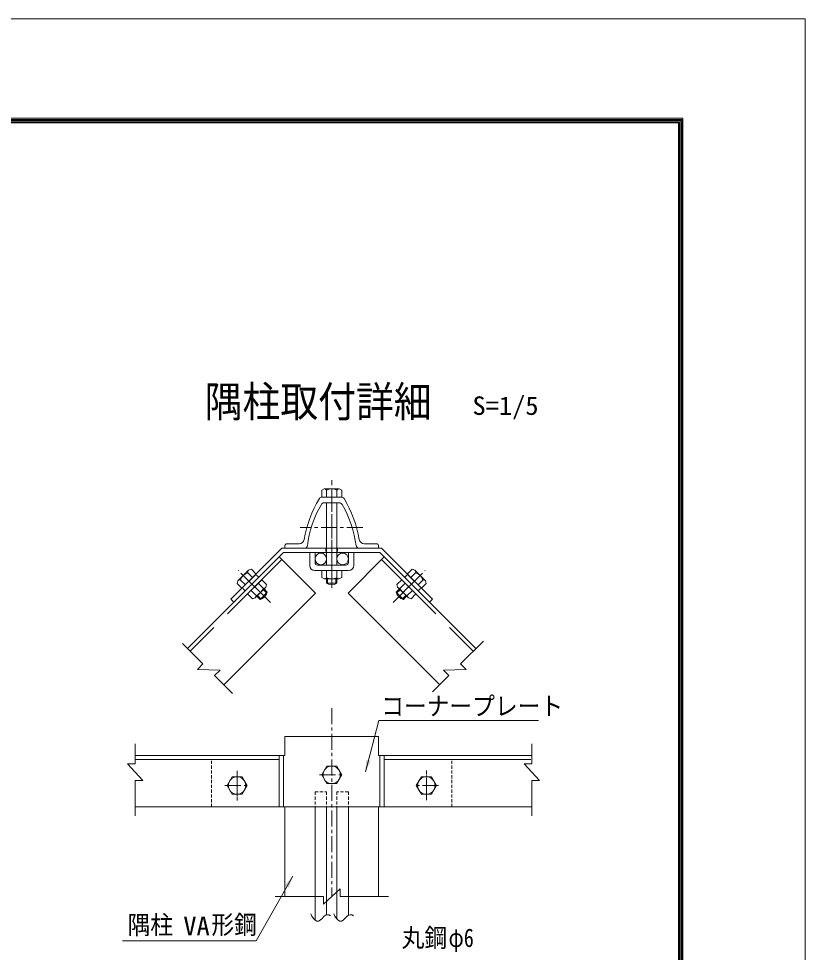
# Model space of a CAD drawing. Units: millimetres, scale not verified, with parts at other scales. Extents: x -4455 to 4455, y -3150 to 3150.
# Drawn here: x 2614 to 4455, y 964 to 3150 of the extents above; entities that cross this region are included whole.
import ezdxf
from ezdxf.enums import TextEntityAlignment as Align

# ---------------------------------------------------------------- set-up
doc = ezdxf.new("R2010")
doc.units = ezdxf.units.MM
doc.header["$LTSCALE"] = 30
for name, pattern in [('DASHED', [7.5, 6, -1.5]), ('USER1', [2, 1.25, -0.25, 0.25, -0.25]), ('USER2', [0.375, 0.25, -0.125])]:
    doc.linetypes.add(name, pattern=pattern)
doc.layers.add('0-0_7詳細', color=7, linetype='Continuous', lineweight=18)
doc.layers.add('0-E_D-TTL', color=7, linetype='Continuous', lineweight=9)
doc.styles.add('ＭＳ ゴシック', font='')
doc.styles.get('ＭＳ ゴシック').set_extended_font_data('MS Gothic')

msp = doc.modelspace()

# ---------------------------------------------------------------- linework, layer by layer
at = {"layer": '0-0_7詳細', "color": 1, "linetype": 'USER1'}
for p, q in [((3346.75, 1817.38), (3346.75, 2069.16)), ((3346.75, 2047.85), (3346.75, 1889.27)), ((3346.75, 2032.64), (3346.75, 1901.01)), ((3346.75, 1985.65), (3346.75, 1838.34)), ((3346.75, 1970.57), (3346.75, 1838.34)), ((3419.29, 1958.78), (3272.57, 1958.78)), ((3346.75, 1881.5), (3346.75, 1847.12)), ((3203.31, 1782.67), (3128.33, 1857.66)), ((3177.73, 1808.26), (3136.56, 1849.43)), ((3490.18, 1782.67), (3565.16, 1857.66)), ((3515.76, 1808.26), (3556.94, 1849.43)), ((3515.76, 1808.26), (3556.94, 1849.43)), ((3346.75, 1535.48), (3346.75, 1094.55)), ((3125.27, 1388.4), (3125.27, 1319.01)), ((3125.27, 1378.17), (3125.27, 1330.34)), ((3318.19, 1379.22), (3375.31, 1379.22)), ((3568.22, 1320.02), (3568.22, 1389.41)), ((3568.22, 1330.25), (3568.22, 1378.08)), ((3096.71, 1354.21), (3153.83, 1354.21)), ((3596.78, 1354.21), (3539.66, 1354.21))]:
    msp.add_line(p, q, dxfattribs=at)
at = {"layer": '0-0_7詳細', "lineweight": 9}
for p, q in [((3329.11, 2049.03), (3323.23, 2045.64)), ((3323.23, 2045.64), (3323.23, 2029.83)), ((3329.11, 2049.03), (3364.39, 2049.03)), ((3334.75, 2045.64), (3334.75, 2029.83)), ((3358.75, 2045.64), (3358.75, 2029.83)), ((3364.39, 2049.03), (3370.27, 2045.64)), ((3370.27, 2045.64), (3370.27, 2029.83)), ((3323.23, 2029.83), (3370.27, 2029.83)), ((3346.75, 2029.83), (3324.25, 2029.83)), ((3346.75, 2016.33), (3328.95, 2016.33)), ((3334.75, 2016.33), (3334.75, 1870.23)), ((3346.75, 2029.83), (3369.24, 2029.83)), ((3346.75, 2016.33), (3364.54, 2016.33)), ((3358.75, 2016.33), (3358.75, 1870.23)), ((3230.27, 1909.83), (3110.79, 1790.35)), ((3463.22, 1909.83), (3230.27, 1909.83)), ((3237.25, 1915.83), (3237.25, 1909.83)), ((3282.48, 1909.83), (3237.25, 1909.83)), ((3270.48, 1920.33), (3241.75, 1920.33)), ((3411.01, 1909.83), (3456.25, 1909.83)), ((3423.02, 1920.33), (3451.75, 1920.33)), ((3456.25, 1915.83), (3456.25, 1909.83)), ((3463.22, 1909.83), (3582.71, 1790.35)), ((3234.25, 1900.23), (3009.13, 1675.11)), ((3234.25, 1900.23), (3117.57, 1783.56)), ((3308.49, 1804.77), (3223.64, 1889.63)), ((3459.25, 1900.23), (3234.25, 1900.23)), ((3385, 1804.77), (3469.85, 1889.63)), ((3459.25, 1900.23), (3684.37, 1675.11)), ((3459.25, 1900.23), (3575.92, 1783.56)), ((3152.11, 1858.83), (3127.16, 1833.88)), ((3152.11, 1858.83), (3158.67, 1860.58)), ((3158.67, 1860.58), (3169.84, 1849.41)), ((3534.83, 1860.58), (3523.65, 1849.41)), ((3541.38, 1858.83), (3534.83, 1860.58)), ((3541.38, 1858.83), (3566.33, 1833.88)), ((3169.84, 1849.41), (3136.58, 1816.14)), ((3150.52, 1852.44), (3161.7, 1841.26)), ((3370.27, 1857.63), (3323.23, 1857.63)), ((3323.23, 1841.76), (3323.23, 1857.63)), ((3328.99, 1838.43), (3323.23, 1841.76)), ((3364.51, 1838.43), (3328.99, 1838.43)), ((3334.75, 1840.49), (3334.75, 1857.63)), ((3334.75, 1838.43), (3334.75, 1827.77)), ((3358.75, 1840.49), (3358.75, 1857.63)), ((3358.75, 1838.43), (3358.75, 1827.77)), ((3364.51, 1838.43), (3370.27, 1841.76)), ((3370.27, 1841.76), (3370.27, 1857.63)), ((3523.65, 1849.41), (3556.91, 1816.14)), ((3542.97, 1852.44), (3531.8, 1841.26)), ((3133.55, 1835.47), (3144.73, 1824.29)), ((3149.73, 1802.99), (3183, 1836.25)), ((3167.38, 1793.49), (3192.5, 1818.61)), ((3186.97, 1815.99), (3174.85, 1828.11)), ((3358.75, 1827.77), (3334.75, 1827.77)), ((3499.27, 1825.03), (3510.5, 1836.25)), ((3500.99, 1818.61), (3499.27, 1825.03)), ((3526.11, 1793.49), (3500.99, 1818.61)), ((3506.52, 1815.99), (3518.64, 1828.11)), ((3543.76, 1802.99), (3510.5, 1836.25)), ((3559.94, 1835.47), (3548.77, 1824.29)), ((3568.09, 1827.32), (3556.91, 1816.14)), ((3566.33, 1833.88), (3568.09, 1827.32)), ((3308.49, 1804.77), (3093.98, 1590.26)), ((3160.96, 1791.77), (3149.73, 1802.99)), ((3170, 1799.02), (3157.88, 1811.14)), ((3167.38, 1793.49), (3160.96, 1791.77)), ((3171.46, 1797.56), (3178.99, 1790.02)), ((3178.99, 1790.02), (3195.96, 1806.99)), ((3188.43, 1814.53), (3195.96, 1806.99)), ((3385, 1804.77), (3599.51, 1590.26)), ((3505.07, 1814.53), (3497.53, 1806.99)), ((3514.5, 1790.02), (3497.53, 1806.99)), ((3522.04, 1797.56), (3514.5, 1790.02)), ((3523.49, 1799.02), (3535.61, 1811.14)), ((3526.11, 1793.49), (3532.53, 1791.77)), ((3532.53, 1791.77), (3543.76, 1802.99)), ((3117.57, 1783.56), (3110.79, 1790.35)), ((3575.92, 1783.56), (3582.71, 1790.35)), ((3237.25, 1469.22), (3456.25, 1469.22)), ((3237.25, 1469.22), (3237.25, 1424.22)), ((3456.25, 1469.22), (3456.25, 1424.22)), ((3237.25, 1424.22), (2886.5, 1424.22)), ((3223.64, 1424.22), (3223.64, 1304.22)), ((3234.25, 1424.22), (3234.25, 1304.22)), ((3456.25, 1424.22), (3814.85, 1424.22)), ((3459.25, 1424.22), (3459.25, 1304.22)), ((3469.85, 1424.22), (3469.85, 1304.22)), ((3223.64, 1415.22), (2886.5, 1415.22)), ((3469.85, 1415.22), (3812.6, 1415.22)), ((3274.66, 1304.22), (2886.5, 1304.22)), ((3237.25, 1304.22), (3237.25, 1094.55)), ((3237.25, 1304.22), (3456.25, 1304.22)), ((3307.8, 1304.22), (3307.8, 1038.66)), ((3334.8, 1304.22), (3334.8, 1051.04)), ((3358.7, 1304.22), (3358.7, 1041.44)), ((3385.7, 1304.22), (3385.7, 1050.04)), ((3421.09, 1304.22), (3814.85, 1304.22)), ((3456.25, 1304.22), (3456.25, 1094.55))]:
    msp.add_line(p, q, dxfattribs=at)
at = {"layer": '0-0_7詳細', "color": 1, "linetype": 'USER2'}
for p, q in [((3333.25, 1909.83), (3333.25, 1900.23)), ((3360.25, 1909.83), (3360.25, 1900.23)), ((3175.91, 1841.9), (3169.12, 1848.69)), ((3517.58, 1841.9), (3524.37, 1848.69)), ((3517.58, 1841.9), (3524.37, 1848.69)), ((3144.09, 1810.08), (3137.3, 1816.87)), ((3549.4, 1810.08), (3556.19, 1816.87)), ((3549.4, 1810.08), (3556.19, 1816.87))]:
    msp.add_line(p, q, dxfattribs=at)
at = {"layer": '0-0_7詳細', "color": 3, "linetype": 'DASHED'}
for p, q in [((3230, 1883.26), (3015.49, 1668.75)), ((3463.49, 1883.26), (3678, 1668.75))]:
    msp.add_line(p, q, dxfattribs=at)
at = {"layer": '0-0_7詳細', "color": 3}
for p, q in [((3295.15, 1900.23), (3295.15, 1869.63)), ((3307.75, 1900.23), (3295.15, 1900.23)), ((3307.75, 1900.23), (3307.75, 1876.23)), ((3385.75, 1900.23), (3385.75, 1876.23)), ((3398.35, 1900.23), (3385.75, 1900.23)), ((3398.35, 1900.23), (3398.35, 1869.63)), ((3379.75, 1870.23), (3313.75, 1870.23)), ((3386.35, 1857.63), (3307.15, 1857.63))]:
    msp.add_line(p, q, dxfattribs=at)
at = {"layer": '0-0_7詳細', "color": 1}
for p, q in [((3337.15, 1838.43), (3337.15, 1826.56)), ((3356.35, 1838.43), (3356.35, 1826.56)), ((3173.15, 1799.26), (3181.55, 1790.86)), ((3186.73, 1812.84), (3195.12, 1804.44)), ((3506.76, 1812.84), (3498.37, 1804.44)), ((3520.34, 1799.26), (3511.95, 1790.86))]:
    msp.add_line(p, q, dxfattribs=at)
at = {"layer": '0-0_7詳細', "color": 4}
for p, q in [((3045.18, 1639.06), (2997.32, 1686.93)), ((3648.31, 1639.06), (3701.75, 1692.5)), ((3045.18, 1639.06), (3032.45, 1626.33)), ((3032.45, 1626.33), (3085.32, 1624.37)), ((3072.6, 1611.65), (3085.32, 1624.37)), ((3661.04, 1626.33), (3608.17, 1624.37)), ((3620.9, 1611.65), (3608.17, 1624.37)), ((3648.31, 1639.06), (3661.04, 1626.33)), ((3072.6, 1611.65), (3114.44, 1569.8)), ((3620.9, 1611.65), (3582.75, 1573.5)), ((2886.5, 1404.72), (2886.5, 1452.23)), ((3814.85, 1404.72), (3814.85, 1452.23)), ((2868.5, 1404.72), (2904.5, 1365.94)), ((2886.5, 1404.72), (2868.5, 1404.72)), ((3796.85, 1404.72), (3832.85, 1365.94)), ((3814.85, 1404.72), (3796.85, 1404.72)), ((2886.5, 1365.94), (2886.5, 1283.41)), ((2886.5, 1365.94), (2904.5, 1365.94)), ((3814.85, 1365.94), (3814.85, 1283.41)), ((3814.85, 1365.94), (3832.85, 1365.94)), ((3327.36, 1094.55), (3214.05, 1094.55)), ((3327.36, 1076.55), (3366.13, 1112.55)), ((3327.36, 1094.55), (3327.36, 1076.55)), ((3366.13, 1094.55), (3366.13, 1112.55)), ((3366.13, 1094.55), (3479.44, 1094.55))]:
    msp.add_line(p, q, dxfattribs=at)
at = {"layer": '0-0_7詳細', "color": 3, "linetype": 'USER2'}
for p, q in [((3065.27, 1412.22), (3065.27, 1304.22)), ((3628.22, 1412.22), (3628.22, 1304.22)), ((3307.8, 1339.55), (3307.8, 1304.22)), ((3307.8, 1339.55), (3334.8, 1339.55)), ((3334.8, 1339.55), (3334.8, 1304.22)), ((3385.7, 1339.55), (3358.7, 1339.55)), ((3358.7, 1339.55), (3358.7, 1304.22)), ((3385.7, 1339.55), (3385.7, 1304.22))]:
    msp.add_line(p, q, dxfattribs=at)
at = {"layer": '0-0_7詳細', "lineweight": 9}
for points in [[(3127.16, 1833.88), (3125.4, 1827.32), (3136.58, 1816.14)], [(3192.5, 1818.61), (3194.22, 1825.03), (3183, 1836.25)], [(3830.75, 1506.52), (3456.61, 1506.52), (3425.55, 1386.15)]]:
    msp.add_lwpolyline(points, dxfattribs=at)
at = {"layer": '0-0_7詳細', "color": 3}
for points in [[(3370.27, 1379.22), (3358.51, 1399.58), (3334.99, 1399.58), (3323.23, 1379.22), (3334.99, 1358.85), (3358.51, 1358.85)], [(3148.79, 1354.21), (3137.03, 1374.58), (3113.51, 1374.58), (3101.75, 1354.21), (3113.51, 1333.84), (3137.03, 1333.84)], [(3544.7, 1354.21), (3556.46, 1333.84), (3579.98, 1333.84), (3591.74, 1354.21), (3579.98, 1374.58), (3556.46, 1374.58)]]:
    msp.add_lwpolyline(points, close=True, dxfattribs=at)
at = {"layer": '0-0_7詳細', "color": 1}
msp.add_lwpolyline([(2856.89, 990.45), (3170.28, 990.45), (3255.35, 1141.84)], dxfattribs=at)
at = {"layer": '0-0_7詳細', "color": 4}
for points in [[(3298.2, 1053.64), (3300.47, 1048.51), (3304.15, 1042.49), (3307.94, 1038.51), (3311.85, 1036.58), (3315.87, 1036.69), (3320.01, 1038.85), (3324.26, 1043.06), (3328.49, 1047.49), (3332.57, 1050.33), (3336.48, 1051.58), (3340.24, 1051.23), (3343.83, 1049.29), (3344.2, 1048.9)], [(3351.75, 1053.64), (3354.01, 1048.51), (3357.69, 1042.49), (3361.49, 1038.51), (3365.4, 1036.58), (3369.42, 1036.69), (3373.56, 1038.85), (3377.81, 1043.06), (3382.04, 1047.49), (3386.11, 1050.33), (3390.02, 1051.58), (3393.78, 1051.23), (3397.38, 1049.29), (3397.75, 1048.9)]]:
    msp.add_lwpolyline(points, dxfattribs=at)
at = {"layer": '0-0_7詳細', "color": 3}
for centre, radius in [((3321.3, 1884.86), 13.5), ((3372.2, 1884.86), 13.5), ((3346.75, 1379.22), 20.4), ((3125.27, 1354.21), 20.4), ((3568.22, 1354.21), 20.4)]:
    msp.add_circle(centre, radius, dxfattribs=at)
at = {"layer": '0-0_7詳細', "lineweight": 9}
for centre, radius, start, end in [((3329.41, 2043.16), 5.88, 24.94299, 92.968), ((3346.75, 2026.13), 22.91, 58.40741, 121.59259), ((3364.08, 2043.16), 5.88, 87.032, 155.05701), ((3550.1, 1885.63), 271.5, 148.81495, 170.5186), ((3539.93, 1885.27), 252, 149.65378, 173.11487), ((3324.25, 2022.33), 7.5, 90, 148.81495), ((3328.95, 2008.83), 7.5, 90, 149.98767), ((3364.54, 2008.83), 7.5, 30.01233, 90), ((3369.24, 2022.33), 7.5, 31.18505, 90), ((3153.56, 1885.27), 252, 6.88513, 30.34622), ((3143.39, 1885.63), 271.5, 9.4814, 31.18505), ((3270.48, 1932.33), 12, 270, 350.5186), ((3423.02, 1932.33), 12, 189.4814, 270), ((3241.75, 1915.83), 4.5, 90, 180), ((3282.48, 1917.33), 7.5, 270, 352.36249), ((3411.01, 1917.33), 7.5, 187.63751, 270), ((3451.75, 1915.83), 4.5, 0, 90), ((3156.05, 1854.45), 5.88, 132.032, 200.05701), ((3537.44, 1854.45), 5.88, 339.94299, 47.968), ((3155.83, 1830.15), 22.91, 103.40741, 166.59259), ((3328.99, 1847.52), 9.09, 270, 309.3382), ((3346.75, 1874.43), 36, 250.52878, 289.47122), ((3364.51, 1847.52), 9.09, 230.6618, 270), ((3537.66, 1830.15), 22.91, 13.40741, 76.59259), ((3131.53, 1829.94), 5.88, 69.94299, 137.968), ((3154.48, 1831.5), 36, 295.52878, 334.47122), ((3186.07, 1825.03), 9.09, 275.6618, 315), ((3346.75, 1848.56), 24, 240, 300), ((3507.42, 1825.03), 9.09, 225, 264.3382), ((3539.01, 1831.5), 36, 205.52878, 244.47122), ((3561.96, 1829.94), 5.88, 42.032, 110.05701), ((3160.96, 1799.91), 9.09, 315, 354.3382), ((3172.78, 1813.21), 24, 285, 345), ((3520.71, 1813.21), 24, 195, 255), ((3532.54, 1799.91), 9.09, 185.6618, 225)]:
    msp.add_arc(centre, radius, start, end, dxfattribs=at)
at = {"layer": '0-0_7詳細', "color": 3}
for centre, radius, start, end in [((3307.15, 1869.63), 12, 180, 270), ((3313.75, 1876.23), 6, 180, 270), ((3379.75, 1876.23), 6, 270, 0), ((3386.35, 1869.63), 12, 270, 0)]:
    msp.add_arc(centre, radius, start, end, dxfattribs=at)
at = {"layer": '0-0_7詳細'}
msp.add_solid([(3425.05, 1384.22), (3427.5, 1414.57), (3437.59, 1411.96)], dxfattribs=at)
at = {"layer": '0-0_7詳細', "color": 1}
msp.add_solid([(3256.33, 1143.58), (3246.18, 1114.87), (3237.09, 1119.98)], dxfattribs=at)
at = {"layer": '0-E_D-TTL', "color": 2, "lineweight": 18}
msp.add_lwpolyline([(-4454.63, 3150.21), (4455.07, 3150.21), (4455.07, -3150.21), (-4454.63, -3150.21)], close=True, dxfattribs=at)
at = {"layer": '0-E_D-TTL'}
for points in [[(-4168.25, 2916.87), (4168.68, 2916.87), (4168.68, -2916.87), (-4168.25, -2916.87)], [(-4165.59, 2914.21), (4166.03, 2914.21), (4166.03, -2914.21), (-4165.59, -2914.21)], [(-4162.94, 2911.56), (4163.38, 2911.56), (4163.38, -2911.56), (-4162.94, -2911.56)], [(-4160.29, 2908.91), (4160.73, 2908.91), (4160.73, -2908.91), (-4160.29, -2908.91)], [(-4157.64, 2906.26), (4158.08, 2906.26), (4158.08, -2906.26), (-4157.64, -2906.26)]]:
    msp.add_lwpolyline(points, close=True, dxfattribs=at)

# ---------------------------------------------------------------- texts
at = {"layer": '0-0_7詳細', "style": 'ＭＳ ゴシック', "width": 0.9}
msp.add_text('隅柱取付詳細', height=72.14, dxfattribs=at).set_placement((3049.33, 2195.53), align=Align.BOTTOM_LEFT)
at = {"layer": '0-0_7詳細', "color": 3, "style": 'ＭＳ ゴシック'}
for s, width, p in [('S=1/5', 1.05, (3676.11, 2209.23)), ('コーナープレート', 0.9, (3462.67, 1505.62)), ('隅柱', 0.9, (2869.02, 993.13)), ('形鋼', 0.9, (3065.14, 993.63)), ('VA', 1.05, (2999.45, 990.58)), ('丸鋼', 0.9, (3510.43, 963.03)), ('φ6', 0.8, (3619.96, 963.03))]:
    msp.add_text(s, height=43.33, dxfattribs=dict(at, width=width)).set_placement(p, align=Align.BOTTOM_LEFT)

doc.saveas('drawing.dxf')
